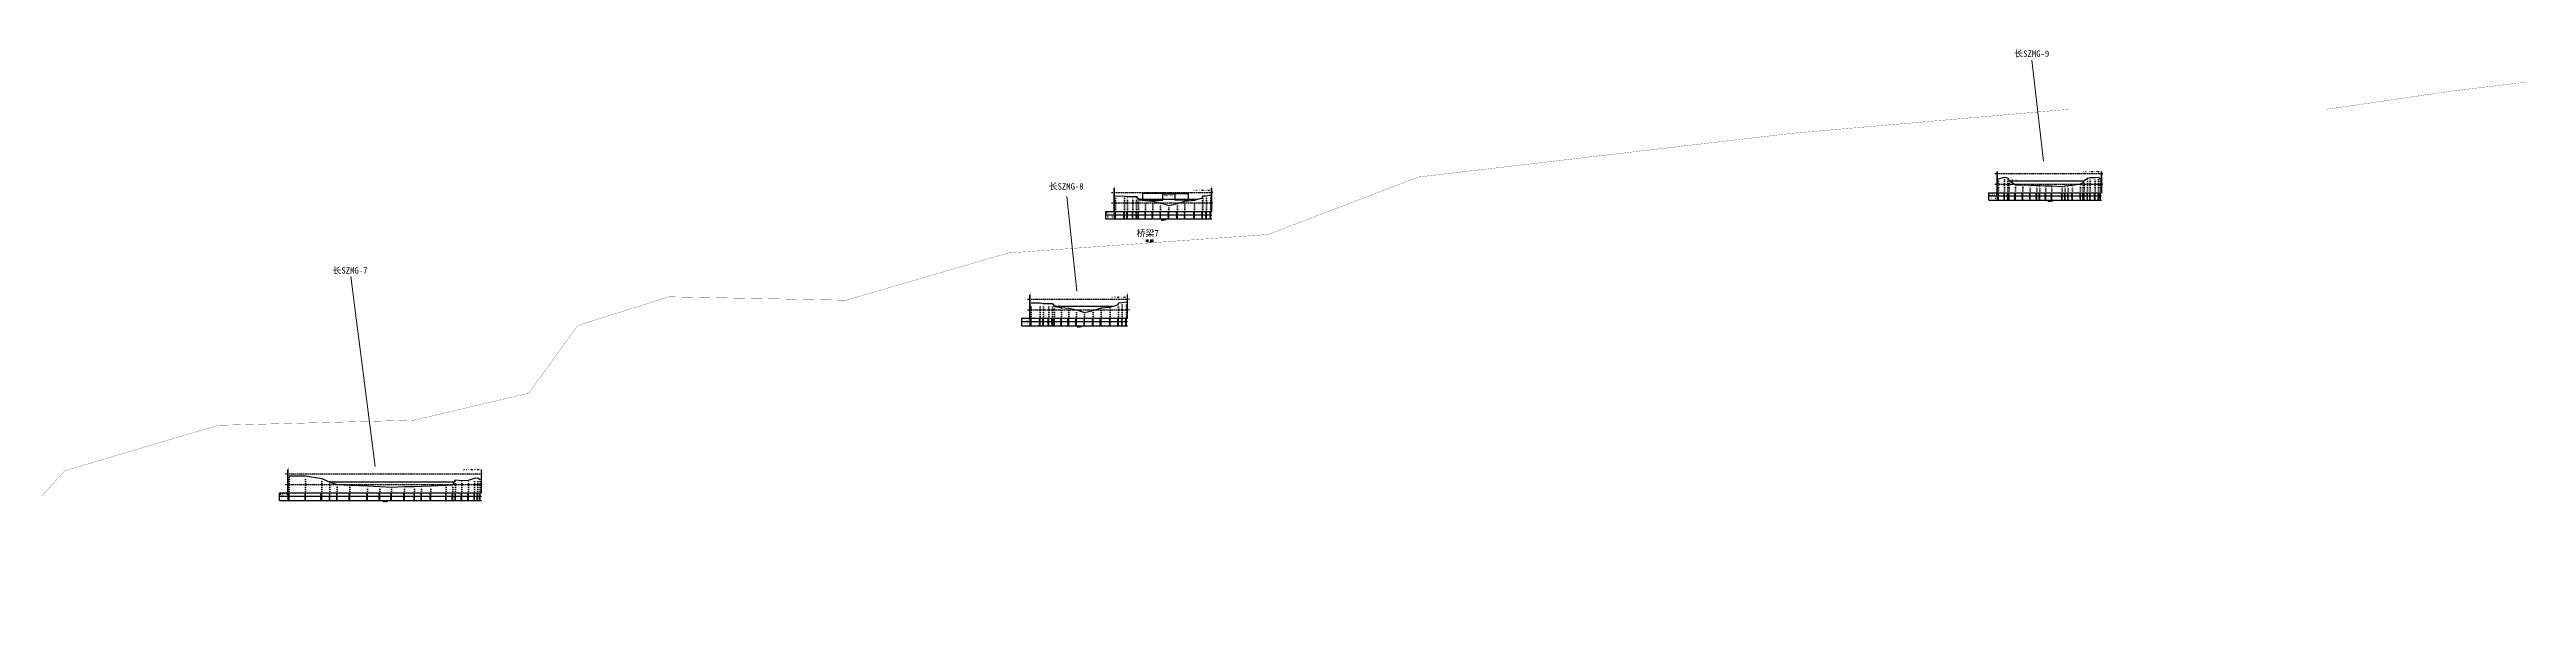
# Model space of a CAD drawing. Extents: x 491419 to 496000, y 3433639 to 3434643.
# Drawn here: x 494835 to 496000, y 3434379 to 3434643 of the extents above; entities that cross this region are included whole.
import ezdxf
from ezdxf.enums import TextEntityAlignment as Align

# ---------------------------------------------------------------- set-up
doc = ezdxf.new("R2010")
doc.units = 0
doc.header["$LTSCALE"] = 0.5
doc.linetypes.add('X4', pattern=[1.6, 0, -1.6])
doc.layers.get('0').update_dxf_attribs({"linetype": 'CONTINUOUS'})
for name, color, linetype in [('DMX', 1, 'CONTINUOUS'), ('zdm1', 2, 'CONTINUOUS'), ('ZDMT5', 3, 'CONTINUOUS'), ('断面线', 7, 'CONTINUOUS'), ('桥梁', 7, 'CONTINUOUS'), ('水位', 4, 'CONTINUOUS'), ('水工建筑物', 7, 'CONTINUOUS')]:
    doc.layers.add(name, color=color, linetype=linetype)
doc.layers.add('县级河道', color=12, linetype='CONTINUOUS', lineweight=60)
doc.layers.add('断面号', color=7, linetype='CONTINUOUS', lineweight=30)
doc.styles.add('HZ', font='rs.shx', dxfattribs={"width": 0.8, "bigfont": 'hztxt.shx'})
doc.styles.add('stxt', font='txt.shx', dxfattribs={"width": 0.8, "bigfont": 'hztxt.shx'})
doc.styles.add('宋体', font='')
doc.styles.get('宋体').set_extended_font_data('SimSun')

# ---------------------------------------------------------------- blocks, each defined once
blk = doc.blocks.new('0806042')
at = {"linetype": 'Continuous'}
blk.add_lwpolyline([(-0.1, 0, 0.2, 0.2, 1), (0.1, 0, 0.2, 0.2, 1)], format="xyseb", close=True, dxfattribs=at)

msp = doc.modelspace()

# ---------------------------------------------------------------- linework, layer by layer
at = {"layer": 'DMX', "linetype": 'Continuous', "flags": 128}
for points in [[(495751.5, 3434581.8), (495754.3, 3434582.5), (495755.9, 3434582.2), (495756.5, 3434580.9), (495759.4, 3434578.9), (495762.9, 3434578.9), (495766.4, 3434578.8), (495769.5, 3434578.7), (495770.9, 3434578.6), (495773.7, 3434578.4), (495776.5, 3434578.4), (495781.4, 3434578.1), (495782.8, 3434578.4), (495784.3, 3434578.6), (495786.2, 3434578.8), (495790.1, 3434579.4), (495791.3, 3434580.1), (495791.8, 3434581), (495793.4, 3434582), (495794.6, 3434582.4), (495796.9, 3434582.4), (495798.5, 3434582.5), (495799.4, 3434581.7)], [(495336.2, 3434573.7), (495340.4, 3434573.6), (495341.9, 3434573.5), (495344.4, 3434573.4), (495346.1, 3434573.4), (495347.1, 3434571.9), (495350.4, 3434571.5), (495353.8, 3434571.2), (495357.4, 3434570.5), (495361.3, 3434569.2), (495365.3, 3434570.2), (495368.9, 3434571.3), (495373.3, 3434571.7), (495377.1, 3434572.9), (495377.3, 3434573.7), (495379, 3434573.8), (495381, 3434574.2)], [(495296.6, 3434523.4), (495300.8, 3434523.4), (495302.3, 3434523.2), (495304.8, 3434523.1), (495306.6, 3434523.2), (495307.5, 3434521.7), (495310.9, 3434521.3), (495314.2, 3434520.9), (495317.9, 3434520.2), (495321.7, 3434519), (495325.7, 3434519.9), (495329.4, 3434521.1), (495333.7, 3434521.4), (495337.6, 3434522.7), (495337.7, 3434523.4), (495339.4, 3434523.6), (495341.4, 3434523.9)], [(494947.6, 3434442.2), (494955.3, 3434442.1), (494962.9, 3434440.9), (494966.8, 3434439.2), (494970.2, 3434438.1), (494976.2, 3434437.8), (494984.4, 3434437.5), (494990.2, 3434437.2), (494995.7, 3434436.9), (495001.8, 3434437.2), (495006.6, 3434437.2), (495009.9, 3434437.3), (495014.3, 3434437.5), (495021.5, 3434437.8), (495024.6, 3434437.9), (495025.9, 3434440.3), (495028.8, 3434440), (495031.9, 3434440.1), (495034.8, 3434441.1), (495036.3, 3434441.2), (495037.5, 3434440.5)]]:
    msp.add_lwpolyline(points, dxfattribs=at)
at = {"layer": 'zdm1', "linetype": 'X4'}
for p, q in [((495750, 3434584.2), (495800.9, 3434584.2)), ((495334.7, 3434575.4), (495382.5, 3434575.4)), ((495334.7, 3434570.4), (495382.5, 3434570.4)), ((495750, 3434579.2), (495800.9, 3434579.2)), ((495295.1, 3434525.2), (495342.9, 3434525.2)), ((495295.1, 3434520.2), (495342.9, 3434520.2)), ((494946.1, 3434443.1), (495039, 3434443.1)), ((494946.1, 3434438.1), (495039, 3434438.1))]:
    msp.add_line(p, q, dxfattribs=at)
at = {"layer": 'zdm1', "linetype": 'Continuous'}
for p, q in [((495750.9, 3434575.2), (495750.9, 3434585.2)), ((495751, 3434575.2), (495751, 3434585.2)), ((495799.9, 3434575.2), (495799.9, 3434585.2)), ((495800, 3434575.2), (495800, 3434585.2)), ((495335.6, 3434566.4), (495335.6, 3434577.4)), ((495335.7, 3434566.4), (495335.7, 3434577.4)), ((495381.4, 3434566.4), (495381.4, 3434577.4)), ((495381.5, 3434566.4), (495381.5, 3434577.4)), ((495747, 3434571.7), (495747, 3434575.2)), ((495747, 3434575.2), (495751.5, 3434575.2)), ((495747, 3434573.7), (495799.9, 3434573.7)), ((495747, 3434571.7), (495799.9, 3434571.7)), ((495751, 3434571.7), (495751, 3434575.2)), ((495751.5, 3434575.2), (495799.9, 3434575.2)), ((495331.7, 3434566.4), (495336.2, 3434566.4)), ((495331.7, 3434562.9), (495331.7, 3434566.4)), ((495331.7, 3434564.9), (495381.5, 3434564.9)), ((495331.7, 3434562.9), (495381.5, 3434562.9)), ((495335.7, 3434562.9), (495335.7, 3434566.4)), ((495336.2, 3434566.4), (495381.5, 3434566.4)), ((495296, 3434516.2), (495296, 3434527.2)), ((495296.1, 3434516.2), (495296.1, 3434527.2)), ((495341.8, 3434516.2), (495341.8, 3434527.2)), ((495341.9, 3434516.2), (495341.9, 3434527.2)), ((495292.1, 3434512.7), (495292.1, 3434516.2)), ((495292.1, 3434516.2), (495296.6, 3434516.2)), ((495292.1, 3434514.7), (495341.9, 3434514.7)), ((495292.1, 3434512.7), (495341.9, 3434512.7)), ((495296.1, 3434512.7), (495296.1, 3434516.2)), ((495296.6, 3434516.2), (495341.9, 3434516.2)), ((494947, 3434434.1), (494947, 3434445.1)), ((494947.1, 3434434.1), (494947.1, 3434445.1)), ((495038, 3434434.1), (495038, 3434445.1)), ((495038.1, 3434434.1), (495038.1, 3434445.1)), ((494943.1, 3434430.6), (494943.1, 3434434.1)), ((494943.1, 3434434.1), (494947.6, 3434434.1)), ((494943.1, 3434432.6), (495038, 3434432.6)), ((494943.1, 3434430.6), (495038, 3434430.6)), ((494947.1, 3434430.6), (494947.1, 3434434.1)), ((494947.6, 3434434.1), (495038, 3434434.1))]:
    msp.add_line(p, q, dxfattribs=at)
at = {"layer": 'zdm1', "linetype": 'Continuous', "flags": 128}
for points in [[(495751, 3434584.2, 0.1, 0.1, 0), (495751, 3434585.2, 0.1, 0.1, 0)], [(495751, 3434582.2, 0.1, 0.1, 0), (495751, 3434583.2, 0.1, 0.1, 0)], [(495751, 3434580.2, 0.1, 0.1, 0), (495751, 3434581.2, 0.1, 0.1, 0)], [(495799.9, 3434584.2, 0.1, 0.1, 0), (495799.9, 3434585.2, 0.1, 0.1, 0)], [(495799.9, 3434582.2, 0.1, 0.1, 0), (495799.9, 3434583.2, 0.1, 0.1, 0)], [(495799.9, 3434580.2, 0.1, 0.1, 0), (495799.9, 3434581.2, 0.1, 0.1, 0)], [(495335.7, 3434577.4, 0.1, 0.1, 0), (495335.7, 3434578.4, 0.1, 0.1, 0)], [(495335.7, 3434575.4, 0.1, 0.1, 0), (495335.7, 3434576.4, 0.1, 0.1, 0)], [(495335.7, 3434573.4, 0.1, 0.1, 0), (495335.7, 3434574.4, 0.1, 0.1, 0)], [(495335.7, 3434571.4, 0.1, 0.1, 0), (495335.7, 3434572.4, 0.1, 0.1, 0)], [(495335.7, 3434569.4, 0.1, 0.1, 0), (495335.7, 3434570.4, 0.1, 0.1, 0)], [(495381.5, 3434577.4, 0.1, 0.1, 0), (495381.5, 3434578.4, 0.1, 0.1, 0)], [(495381.5, 3434575.4, 0.1, 0.1, 0), (495381.5, 3434576.4, 0.1, 0.1, 0)], [(495381.5, 3434573.4, 0.1, 0.1, 0), (495381.5, 3434574.4, 0.1, 0.1, 0)], [(495381.5, 3434571.4, 0.1, 0.1, 0), (495381.5, 3434572.4, 0.1, 0.1, 0)], [(495381.5, 3434569.4, 0.1, 0.1, 0), (495381.5, 3434570.4, 0.1, 0.1, 0)], [(495751, 3434578.2, 0.1, 0.1, 0), (495751, 3434579.2, 0.1, 0.1, 0)], [(495751, 3434576.2, 0.1, 0.1, 0), (495751, 3434577.2, 0.1, 0.1, 0)], [(495799.9, 3434578.2, 0.1, 0.1, 0), (495799.9, 3434579.2, 0.1, 0.1, 0)], [(495799.9, 3434576.2, 0.1, 0.1, 0), (495799.9, 3434577.2, 0.1, 0.1, 0)], [(495335.7, 3434567.4, 0.1, 0.1, 0), (495335.7, 3434568.4, 0.1, 0.1, 0)], [(495381.5, 3434567.4, 0.1, 0.1, 0), (495381.5, 3434568.4, 0.1, 0.1, 0)], [(495296.1, 3434527.2, 0.1, 0.1, 0), (495296.1, 3434528.2, 0.1, 0.1, 0)], [(495296.1, 3434525.2, 0.1, 0.1, 0), (495296.1, 3434526.2, 0.1, 0.1, 0)], [(495296.1, 3434523.2, 0.1, 0.1, 0), (495296.1, 3434524.2, 0.1, 0.1, 0)], [(495341.9, 3434527.2, 0.1, 0.1, 0), (495341.9, 3434528.2, 0.1, 0.1, 0)], [(495341.9, 3434525.2, 0.1, 0.1, 0), (495341.9, 3434526.2, 0.1, 0.1, 0)], [(495341.9, 3434523.2, 0.1, 0.1, 0), (495341.9, 3434524.2, 0.1, 0.1, 0)], [(495296.1, 3434521.2, 0.1, 0.1, 0), (495296.1, 3434522.2, 0.1, 0.1, 0)], [(495296.1, 3434519.2, 0.1, 0.1, 0), (495296.1, 3434520.2, 0.1, 0.1, 0)], [(495296.1, 3434517.2, 0.1, 0.1, 0), (495296.1, 3434518.2, 0.1, 0.1, 0)], [(495341.9, 3434521.2, 0.1, 0.1, 0), (495341.9, 3434522.2, 0.1, 0.1, 0)], [(495341.9, 3434519.2, 0.1, 0.1, 0), (495341.9, 3434520.2, 0.1, 0.1, 0)], [(495341.9, 3434517.2, 0.1, 0.1, 0), (495341.9, 3434518.2, 0.1, 0.1, 0)], [(494947.1, 3434445.1, 0.1, 0.1, 0), (494947.1, 3434446.1, 0.1, 0.1, 0)], [(494947.1, 3434443.1, 0.1, 0.1, 0), (494947.1, 3434444.1, 0.1, 0.1, 0)], [(494947.1, 3434441.1, 0.1, 0.1, 0), (494947.1, 3434442.1, 0.1, 0.1, 0)], [(495038, 3434445.1, 0.1, 0.1, 0), (495038, 3434446.1, 0.1, 0.1, 0)], [(495038, 3434443.1, 0.1, 0.1, 0), (495038, 3434444.1, 0.1, 0.1, 0)], [(495038, 3434441.1, 0.1, 0.1, 0), (495038, 3434442.1, 0.1, 0.1, 0)], [(494947.1, 3434439.1, 0.1, 0.1, 0), (494947.1, 3434440.1, 0.1, 0.1, 0)], [(494947.1, 3434437.1, 0.1, 0.1, 0), (494947.1, 3434438.1, 0.1, 0.1, 0)], [(494947.1, 3434435.1, 0.1, 0.1, 0), (494947.1, 3434436.1, 0.1, 0.1, 0)], [(495038, 3434439.1, 0.1, 0.1, 0), (495038, 3434440.1, 0.1, 0.1, 0)], [(495038, 3434437.1, 0.1, 0.1, 0), (495038, 3434438.1, 0.1, 0.1, 0)], [(495038, 3434435.1, 0.1, 0.1, 0), (495038, 3434436.1, 0.1, 0.1, 0)]]:
    msp.add_lwpolyline(points, format="xyseb", dxfattribs=at)
at = {"layer": 'ZDMT5', "linetype": 'X4'}
for p, q in [((495751.5, 3434575.2), (495751.5, 3434581.8)), ((495754.3, 3434575.2), (495754.3, 3434582.5)), ((495755.9, 3434575.2), (495755.9, 3434582.2)), ((495793.4, 3434575.2), (495793.4, 3434582)), ((495794.6, 3434575.2), (495794.6, 3434582.4)), ((495796.9, 3434575.2), (495796.9, 3434582.4)), ((495798.5, 3434575.2), (495798.5, 3434582.5)), ((495799.4, 3434575.2), (495799.4, 3434581.7)), ((495336.2, 3434566.4), (495336.2, 3434573.7)), ((495340.4, 3434566.4), (495340.4, 3434573.6)), ((495341.9, 3434566.4), (495341.9, 3434573.5)), ((495344.4, 3434566.4), (495344.4, 3434573.4)), ((495346.1, 3434566.4), (495346.1, 3434573.4)), ((495347.1, 3434566.4), (495347.1, 3434571.9)), ((495350.4, 3434566.4), (495350.4, 3434571.5)), ((495353.8, 3434566.4), (495353.8, 3434571.2)), ((495357.4, 3434566.4), (495357.4, 3434570.5)), ((495365.3, 3434566.4), (495365.3, 3434570.2)), ((495368.9, 3434566.4), (495368.9, 3434571.3)), ((495373.3, 3434566.4), (495373.3, 3434571.7)), ((495377.1, 3434566.4), (495377.1, 3434572.9)), ((495377.3, 3434566.4), (495377.3, 3434573.7)), ((495379, 3434566.4), (495379, 3434573.8)), ((495381, 3434566.4), (495381, 3434574.2)), ((495756.5, 3434575.2), (495756.5, 3434580.9)), ((495759.4, 3434575.2), (495759.4, 3434578.9)), ((495762.9, 3434575.2), (495762.9, 3434578.9)), ((495766.4, 3434575.2), (495766.4, 3434578.8)), ((495769.5, 3434575.2), (495769.5, 3434578.7)), ((495770.9, 3434575.2), (495770.9, 3434578.6)), ((495773.7, 3434575.2), (495773.7, 3434578.4)), ((495776.5, 3434575.2), (495776.5, 3434578.4)), ((495781.4, 3434575.2), (495781.4, 3434578.1)), ((495782.8, 3434575.2), (495782.8, 3434578.4)), ((495784.3, 3434575.2), (495784.3, 3434578.6)), ((495786.2, 3434575.2), (495786.2, 3434578.8)), ((495790.1, 3434575.2), (495790.1, 3434579.4)), ((495791.3, 3434575.2), (495791.3, 3434580.1)), ((495791.8, 3434575.2), (495791.8, 3434581)), ((495361.3, 3434566.4), (495361.3, 3434569.2)), ((495296.6, 3434516.2), (495296.6, 3434523.4)), ((495300.8, 3434516.2), (495300.8, 3434523.4)), ((495302.3, 3434516.2), (495302.3, 3434523.2)), ((495304.8, 3434516.2), (495304.8, 3434523.1)), ((495306.6, 3434516.2), (495306.6, 3434523.2)), ((495337.7, 3434516.2), (495337.7, 3434523.4)), ((495339.4, 3434516.2), (495339.4, 3434523.6)), ((495341.4, 3434516.2), (495341.4, 3434523.9)), ((495307.5, 3434516.2), (495307.5, 3434521.7)), ((495310.9, 3434516.2), (495310.9, 3434521.3)), ((495314.2, 3434516.2), (495314.2, 3434520.9)), ((495317.9, 3434516.2), (495317.9, 3434520.2)), ((495321.7, 3434516.2), (495321.7, 3434519)), ((495325.7, 3434516.2), (495325.7, 3434519.9)), ((495329.4, 3434516.2), (495329.4, 3434521.1)), ((495333.7, 3434516.2), (495333.7, 3434521.4)), ((495337.6, 3434516.2), (495337.6, 3434522.7)), ((494947.6, 3434434.1), (494947.6, 3434442.2)), ((494955.3, 3434434.1), (494955.3, 3434442.1)), ((494962.9, 3434434.1), (494962.9, 3434440.9)), ((494966.8, 3434434.1), (494966.8, 3434439.2)), ((494970.2, 3434434.1), (494970.2, 3434438.1)), ((494976.2, 3434434.1), (494976.2, 3434437.8)), ((494984.4, 3434434.1), (494984.4, 3434437.5)), ((494990.2, 3434434.1), (494990.2, 3434437.2)), ((494995.7, 3434434.1), (494995.7, 3434436.9)), ((495001.8, 3434434.1), (495001.8, 3434437.2)), ((495006.6, 3434434.1), (495006.6, 3434437.2)), ((495009.9, 3434434.1), (495009.9, 3434437.3)), ((495014.3, 3434434.1), (495014.3, 3434437.5)), ((495021.5, 3434434.1), (495021.5, 3434437.8)), ((495024.6, 3434434.1), (495024.6, 3434437.9)), ((495025.9, 3434434.1), (495025.9, 3434440.3)), ((495028.8, 3434434.1), (495028.8, 3434440)), ((495031.9, 3434434.1), (495031.9, 3434440.1)), ((495034.8, 3434434.1), (495034.8, 3434441.1)), ((495036.3, 3434434.1), (495036.3, 3434441.2)), ((495037.5, 3434434.1), (495037.5, 3434440.5))]:
    msp.add_line(p, q, dxfattribs=at)
at = {"layer": 'ZDMT5', "linetype": 'Continuous'}
for p, q in [((495751.5, 3434571.7), (495751.5, 3434575.2)), ((495754.3, 3434571.7), (495754.3, 3434575.2)), ((495755.9, 3434571.7), (495755.9, 3434575.2)), ((495756.5, 3434571.7), (495756.5, 3434575.2)), ((495759.4, 3434571.7), (495759.4, 3434575.2)), ((495762.9, 3434571.7), (495762.9, 3434575.2)), ((495766.4, 3434571.7), (495766.4, 3434575.2)), ((495769.5, 3434571.7), (495769.5, 3434575.2)), ((495770.9, 3434571.7), (495770.9, 3434575.2)), ((495773.7, 3434571.7), (495773.7, 3434575.2)), ((495776.5, 3434571.7), (495776.5, 3434575.2)), ((495781.4, 3434571.7), (495781.4, 3434575.2)), ((495782.8, 3434571.7), (495782.8, 3434575.2)), ((495784.3, 3434571.7), (495784.3, 3434575.2)), ((495786.2, 3434571.7), (495786.2, 3434575.2)), ((495790.1, 3434571.7), (495790.1, 3434575.2)), ((495791.3, 3434571.7), (495791.3, 3434575.2)), ((495791.8, 3434571.7), (495791.8, 3434575.2)), ((495793.4, 3434571.7), (495793.4, 3434575.2)), ((495794.6, 3434571.7), (495794.6, 3434575.2)), ((495796.9, 3434571.7), (495796.9, 3434575.2)), ((495798.5, 3434571.7), (495798.5, 3434575.2)), ((495799.4, 3434571.7), (495799.4, 3434575.2)), ((495336.2, 3434562.9), (495336.2, 3434566.4)), ((495340.4, 3434562.9), (495340.4, 3434566.4)), ((495341.9, 3434562.9), (495341.9, 3434566.4)), ((495344.4, 3434562.9), (495344.4, 3434566.4)), ((495346.1, 3434562.9), (495346.1, 3434566.4)), ((495347.1, 3434562.9), (495347.1, 3434566.4)), ((495350.4, 3434562.9), (495350.4, 3434566.4)), ((495353.8, 3434562.9), (495353.8, 3434566.4)), ((495357.4, 3434562.9), (495357.4, 3434566.4)), ((495361.3, 3434562.9), (495361.3, 3434566.4)), ((495365.3, 3434562.9), (495365.3, 3434566.4)), ((495368.9, 3434562.9), (495368.9, 3434566.4)), ((495373.3, 3434562.9), (495373.3, 3434566.4)), ((495377.1, 3434562.9), (495377.1, 3434566.4)), ((495379, 3434562.9), (495379, 3434566.4)), ((495381, 3434562.9), (495381, 3434566.4)), ((495296.6, 3434512.7), (495296.6, 3434516.2)), ((495300.8, 3434512.7), (495300.8, 3434516.2)), ((495302.3, 3434512.7), (495302.3, 3434516.2)), ((495304.8, 3434512.7), (495304.8, 3434516.2)), ((495306.6, 3434512.7), (495306.6, 3434516.2)), ((495307.5, 3434512.7), (495307.5, 3434516.2)), ((495310.9, 3434512.7), (495310.9, 3434516.2)), ((495314.2, 3434512.7), (495314.2, 3434516.2)), ((495317.9, 3434512.7), (495317.9, 3434516.2)), ((495321.7, 3434512.7), (495321.7, 3434516.2)), ((495325.7, 3434512.7), (495325.7, 3434516.2)), ((495329.4, 3434512.7), (495329.4, 3434516.2)), ((495333.7, 3434512.7), (495333.7, 3434516.2)), ((495337.6, 3434512.7), (495337.6, 3434516.2)), ((495339.4, 3434512.7), (495339.4, 3434516.2)), ((495341.4, 3434512.7), (495341.4, 3434516.2)), ((494947.6, 3434430.6), (494947.6, 3434434.1)), ((494955.3, 3434430.6), (494955.3, 3434434.1)), ((494962.9, 3434430.6), (494962.9, 3434434.1)), ((494966.8, 3434430.6), (494966.8, 3434434.1)), ((494970.2, 3434430.6), (494970.2, 3434434.1)), ((494976.2, 3434430.6), (494976.2, 3434434.1)), ((494984.4, 3434430.6), (494984.4, 3434434.1)), ((494990.2, 3434430.6), (494990.2, 3434434.1)), ((494995.7, 3434430.6), (494995.7, 3434434.1)), ((495001.8, 3434430.6), (495001.8, 3434434.1)), ((495006.6, 3434430.6), (495006.6, 3434434.1)), ((495009.9, 3434430.6), (495009.9, 3434434.1)), ((495014.3, 3434430.6), (495014.3, 3434434.1)), ((495021.5, 3434430.6), (495021.5, 3434434.1)), ((495024.6, 3434430.6), (495024.6, 3434434.1)), ((495025.9, 3434430.6), (495025.9, 3434434.1)), ((495028.8, 3434430.6), (495028.8, 3434434.1)), ((495031.9, 3434430.6), (495031.9, 3434434.1)), ((495034.8, 3434430.6), (495034.8, 3434434.1)), ((495036.3, 3434430.6), (495036.3, 3434434.1)), ((495037.5, 3434430.6), (495037.5, 3434434.1))]:
    msp.add_line(p, q, dxfattribs=at)
at = {"layer": '县级河道', "lineweight": 0, "const_width": 0.1}
msp.add_lwpolyline([(494783.3, 3434379.4), (494842, 3434444.5), (494914.2, 3434465.9), (495006.3, 3434468.3), (495060.3, 3434481), (495083.3, 3434512.8), (495126.2, 3434526.3), (495209.5, 3434524.7), (495285.7, 3434546.9), (495408, 3434555.6), (495478.6, 3434582.6), (495654.8, 3434603.2), (495784.2, 3434614.4), (495905.6, 3434614.4), (495965.2, 3434623.1), (495999.7, 3434627.2)], dxfattribs=at)
at = {"layer": '断面线', "color": 3, "lineweight": 0}
for points in [[(495767.2, 3434637.6, 0), (495772.6, 3434590, 0)], [(495313.4, 3434573.5, 0), (495318, 3434529, 0)], [(494976.6, 3434535.8, 0), (494988.1, 3434446.6, 0)]]:
    msp.add_polyline3d(points, dxfattribs=at)
at = {"layer": '桥梁', "linetype": 'Continuous', "flags": 128}
for points in [[(495348.9, 3434571.8), (495358.5, 3434571.8), (495358.5, 3434574.8), (495348.9, 3434574.8)], [(495358.5, 3434574.8), (495364.2, 3434574.8), (495364.2, 3434574.5), (495358.5, 3434574.5)], [(495364.2, 3434574.8), (495370.4, 3434574.8), (495370.4, 3434571.8), (495364.2, 3434571.8)]]:
    msp.add_lwpolyline(points, close=True, dxfattribs=at)
at = {"layer": '水位', "linetype": 'Continuous', "flags": 128}
for points in [[(495346.9, 3434572.2), (495374.9, 3434572.2)], [(495756.7, 3434580.8), (495791.7, 3434580.8)], [(495307.3, 3434521.9), (495335.3, 3434521.9)], [(495025.3, 3434439.2), (494966.8, 3434439.2)]]:
    msp.add_lwpolyline(points, dxfattribs=at)

# ---------------------------------------------------------------- block references
at = {"layer": '水工建筑物', "linetype": 'Continuous'}
ref = msp.add_blockref('0806042', (495352.1, 3434552.1, 10), dxfattribs=dict(at, xscale=0.5, yscale=0.5, zscale=0.5))
ref.add_attrib('DAIMA', '桥梁7', dxfattribs={"layer": '0', "color": 2, "linetype": 'Continuous', "height": 0.25, "style": 'stxt', "width": 0.8}).set_placement((495352.1, 3434552, 10), align=Align.TOP_CENTER)
ref.add_attrib('ZS', '10', dxfattribs={"layer": '0', "linetype": 'Continuous', "height": 1, "style": 'stxt', "width": 0.8}).set_placement((495351.7, 3434552.1, 10), align=Align.RIGHT)
ref.add_attrib('XS', '00', (495352.5, 3434552.1, 10), dxfattribs={"layer": '0', "linetype": 'Continuous', "height": 1, "style": 'stxt', "width": 0.8})

# ---------------------------------------------------------------- texts
at = {"layer": 'zdm1', "linetype": 'Continuous', "style": 'HZ', "width": 0.8}
for s, p in [('5', (495750.9, 3434584.2)), ('5', (495335.6, 3434575.4)), ('0', (495335.6, 3434570.4)), ('0', (495750.9, 3434579.2)), ('5', (495296, 3434525.2)), ('0', (495296, 3434520.2)), ('5', (494947, 3434443.1)), ('0', (494947, 3434438.1))]:
    msp.add_text(s, height=0.3, dxfattribs=at).set_placement(p, align=Align.BOTTOM_RIGHT)
for s, p in [('5', (495800, 3434584.2)), ('5', (495381.6, 3434575.4)), ('0', (495381.6, 3434570.4)), ('0', (495800, 3434579.2)), ('5', (495342, 3434525.2)), ('0', (495342, 3434520.2)), ('5', (495038.1, 3434443.1)), ('0', (495038.1, 3434438.1))]:
    msp.add_text(s, height=0.3, dxfattribs=at).set_placement(p)
for s, height, p in [('地 面 高 程', 0.6, (495749, 3434574.4)), ('里    程', 0.6, (495749, 3434572.7)), ('长SZMG-8', 0.4, (495775.5, 3434571.3)), ('地 面 高 程', 0.6, (495333.7, 3434565.7)), ('里    程', 0.6, (495333.7, 3434563.9)), ('长SZMG-7', 0.4, (495358.6, 3434562.5)), ('地 面 高 程', 0.6, (495294.1, 3434515.4)), ('里    程', 0.6, (495294.1, 3434513.7)), ('长SZMG-7', 0.4, (495319, 3434512.3)), ('地 面 高 程', 0.6, (494945.1, 3434433.4)), ('里    程', 0.6, (494945.1, 3434431.6)), ('长SZMG-6', 0.4, (494992.6, 3434430.2))]:
    msp.add_text(s, height=height, dxfattribs=at).set_placement(p, align=Align.MIDDLE)
at = {"layer": 'ZDMT5', "linetype": 'Continuous', "style": 'HZ', "width": 0.8}
for p in [(495798.9, 3434584.7), (495380.5, 3434575.9), (495340.9, 3434525.7), (495037, 3434444.6)]:
    msp.add_text('比例尺:  横向 1:1  纵向 1:1', height=0.5, dxfattribs=at).set_placement(p, align=Align.BOTTOM_RIGHT)
for s, p in [('2.65', (495751.4, 3434574.4)), ('0+000.0', (495751.4, 3434572.7)), ('3.27', (495754.3, 3434574.4)), ('0+002.9', (495754.3, 3434572.7)), ('3.04', (495755.9, 3434574.4)), ('0+004.5', (495755.9, 3434572.7)), ('1.74', (495756.5, 3434574.4)), ('0+005.0', (495756.5, 3434572.7)), ('-0.27', (495759.3, 3434574.4)), ('0+007.9', (495759.3, 3434572.7)), ('-0.28', (495762.8, 3434574.4)), ('0+011.4', (495762.8, 3434572.7)), ('-0.43', (495766.4, 3434574.4)), ('0+015.0', (495766.4, 3434572.7)), ('-0.50', (495769.4, 3434574.4)), ('0+018.0', (495769.4, 3434572.7)), ('-0.56', (495770.8, 3434574.4)), ('0+019.4', (495770.8, 3434572.7)), ('-0.75', (495773.6, 3434574.4)), ('0+022.2', (495773.6, 3434572.7)), ('-0.81', (495776.5, 3434574.4)), ('0+025.1', (495776.5, 3434572.7)), ('-1.07', (495781.4, 3434574.4)), ('0+030.0', (495781.4, 3434572.7)), ('-0.75', (495782.8, 3434574.4)), ('0+031.3', (495782.8, 3434572.7)), ('-0.56', (495784.3, 3434574.4)), ('0+032.9', (495784.3, 3434572.7)), ('-0.39', (495786.2, 3434574.4)), ('0+034.7', (495786.2, 3434572.7)), ('0.20', (495790.1, 3434574.4)), ('0+038.7', (495790.1, 3434572.7)), ('0.92', (495791.3, 3434574.4)), ('0+039.8', (495791.3, 3434572.7)), ('1.82', (495791.8, 3434574.4)), ('0+040.4', (495791.8, 3434572.7)), ('2.78', (495793.4, 3434574.4)), ('0+042.0', (495793.4, 3434572.7)), ('3.23', (495794.6, 3434574.4)), ('0+043.2', (495794.6, 3434572.7)), ('3.23', (495796.8, 3434574.4)), ('0+045.4', (495796.8, 3434572.7)), ('3.31', (495798.5, 3434574.4)), ('0+047.1', (495798.5, 3434572.7)), ('2.48', (495799.4, 3434574.4)), ('0+048.0', (495799.4, 3434572.7)), ('3.25', (495336.1, 3434565.7)), ('0+000.0', (495336.1, 3434563.9)), ('3.18', (495340.3, 3434565.7)), ('0+004.2', (495340.3, 3434563.9)), ('3.02', (495341.8, 3434565.7)), ('0+005.7', (495341.8, 3434563.9)), ('2.93', (495344.4, 3434565.7)), ('0+008.3', (495344.4, 3434563.9)), ('2.96', (495346.1, 3434565.7)), ('0+0010.0', (495346.1, 3434563.9)), ('1.46', (495347, 3434565.7)), ('0+010.9', (495347, 3434563.9)), ('1.06', (495350.4, 3434565.7)), ('0+014.3', (495350.4, 3434563.9)), ('0.75', (495353.7, 3434565.7)), ('0+017.6', (495353.7, 3434563.9)), ('0.05', (495357.4, 3434565.7)), ('0+021.3', (495357.4, 3434563.9)), ('-1.19', (495361.2, 3434565.7)), ('0+025.1', (495361.2, 3434563.9)), ('-0.25', (495365.2, 3434565.7)), ('0+029.1', (495365.2, 3434563.9)), ('0.88', (495368.9, 3434565.7)), ('0+032.8', (495368.9, 3434563.9)), ('1.23', (495373.3, 3434565.7)), ('0+037.2', (495373.3, 3434563.9)), ('2.48', (495377.1, 3434565.7)), ('0+041.0', (495377.1, 3434563.9)), ('3.40', (495378.9, 3434565.7)), ('0+042.8', (495378.9, 3434563.9)), ('3.72', (495380.9, 3434565.7)), ('0+044.8', (495380.9, 3434563.9)), ('3.25', (495296.5, 3434515.4)), ('0+000.0', (495296.5, 3434513.7)), ('3.18', (495300.7, 3434515.4)), ('0+004.2', (495300.7, 3434513.7)), ('3.02', (495302.2, 3434515.4)), ('0+005.7', (495302.2, 3434513.7)), ('2.93', (495304.8, 3434515.4)), ('0+008.3', (495304.8, 3434513.7)), ('2.96', (495306.5, 3434515.4)), ('0+0010.0', (495306.5, 3434513.7)), ('1.46', (495307.4, 3434515.4)), ('0+010.9', (495307.4, 3434513.7)), ('1.06', (495310.8, 3434515.4)), ('0+014.3', (495310.8, 3434513.7)), ('0.75', (495314.1, 3434515.4)), ('0+017.6', (495314.1, 3434513.7)), ('0.05', (495317.8, 3434515.4)), ('0+021.3', (495317.8, 3434513.7)), ('-1.19', (495321.7, 3434515.4)), ('0+025.1', (495321.7, 3434513.7)), ('-0.25', (495325.6, 3434515.4)), ('0+029.1', (495325.6, 3434513.7)), ('0.88', (495329.3, 3434515.4)), ('0+032.8', (495329.3, 3434513.7)), ('1.23', (495333.7, 3434515.4)), ('0+037.2', (495333.7, 3434513.7)), ('2.48', (495337.5, 3434515.4)), ('0+041.0', (495337.5, 3434513.7)), ('3.40', (495339.4, 3434515.4)), ('0+042.8', (495339.4, 3434513.7)), ('3.72', (495341.3, 3434515.4)), ('0+044.8', (495341.3, 3434513.7)), ('4.14', (494947.5, 3434433.4)), ('0+000.0', (494947.5, 3434431.6)), ('3.96', (494955.3, 3434433.4)), ('0+007.8', (494955.3, 3434431.6)), ('2.84', (494962.8, 3434433.4)), ('0+015.3', (494962.8, 3434431.6)), ('1.13', (494966.8, 3434433.4)), ('0+019.3', (494966.8, 3434431.6)), ('-0.03', (494970.2, 3434433.4)), ('0+022.6', (494970.2, 3434431.6)), ('-0.34', (494976.1, 3434433.4)), ('0+028.6', (494976.1, 3434431.6)), ('-0.61', (494984.3, 3434433.4)), ('0+036.8', (494984.3, 3434431.6)), ('-0.87', (494990.1, 3434433.4)), ('0+042.6', (494990.1, 3434431.6)), ('-1.16', (494995.6, 3434433.4)), ('0+048.1', (494995.6, 3434431.6)), ('-0.90', (495001.8, 3434433.4)), ('0+054.2', (495001.8, 3434431.6)), ('-0.94', (495006.6, 3434433.4)), ('0+059.0', (495006.6, 3434431.6)), ('-0.82', (495009.9, 3434433.4)), ('0+062.3', (495009.9, 3434431.6)), ('-0.61', (495014.2, 3434433.4)), ('0+066.7', (495014.2, 3434431.6)), ('-0.34', (495021.5, 3434433.4)), ('0+074.0', (495021.5, 3434431.6)), ('-0.16', (495024.5, 3434433.4)), ('0+077.0', (495024.5, 3434431.6)), ('2.20', (495025.9, 3434433.4)), ('0+078.4', (495025.9, 3434431.6)), ('1.88', (495028.7, 3434433.4)), ('0+081.2', (495028.7, 3434431.6)), ('1.98', (495031.8, 3434433.4)), ('0+084.3', (495031.8, 3434431.6)), ('2.99', (495034.8, 3434433.4)), ('0+087.2', (495034.8, 3434431.6)), ('3.13', (495036.2, 3434433.4)), ('0+088.7', (495036.2, 3434431.6)), ('2.41', (495037.5, 3434433.4)), ('0+090.0', (495037.5, 3434431.6))]:
    msp.add_text(s, height=0.3, rotation=90, dxfattribs=at).set_placement(p, align=Align.BOTTOM_CENTER)
at = {"layer": '断面号', "color": 5, "linetype": 'Continuous', "style": '宋体'}
for s, p in [('长SZMG-9', (495767.1, 3434639.1)), ('长SZMG-8', (495313, 3434576.7)), ('长SZMG-7', (494976.2, 3434537.2))]:
    msp.add_text(s, height=3, dxfattribs=at).set_placement(p, align=Align.CENTER)
msp.add_text('桥梁7', height=3, dxfattribs=at).set_placement((495351.4, 3434556.3), align=Align.MIDDLE)
at = {"layer": '桥梁', "color": 6, "linetype": 'Continuous', "style": '宋体'}
for s, p in [('桥顶板高4.35', (495361.1, 3434575.2)), ('桥顶板高4.05', (495361.2, 3434573.9))]:
    msp.add_text(s, height=0.5, dxfattribs=at).set_placement(p, align=Align.MIDDLE)
at = {"layer": '水位', "linetype": 'Continuous', "style": '宋体'}
for s, p in [('水位1.71', (495758.5, 3434581.3)), ('水位1.72', (495348.2, 3434572.6)), ('水位1.72', (495308.6, 3434522.3)), ('水位1.75', (494967.9, 3434439.7))]:
    msp.add_text(s, height=0.5, dxfattribs=at).set_placement(p, align=Align.MIDDLE)

doc.saveas('drawing.dxf')
